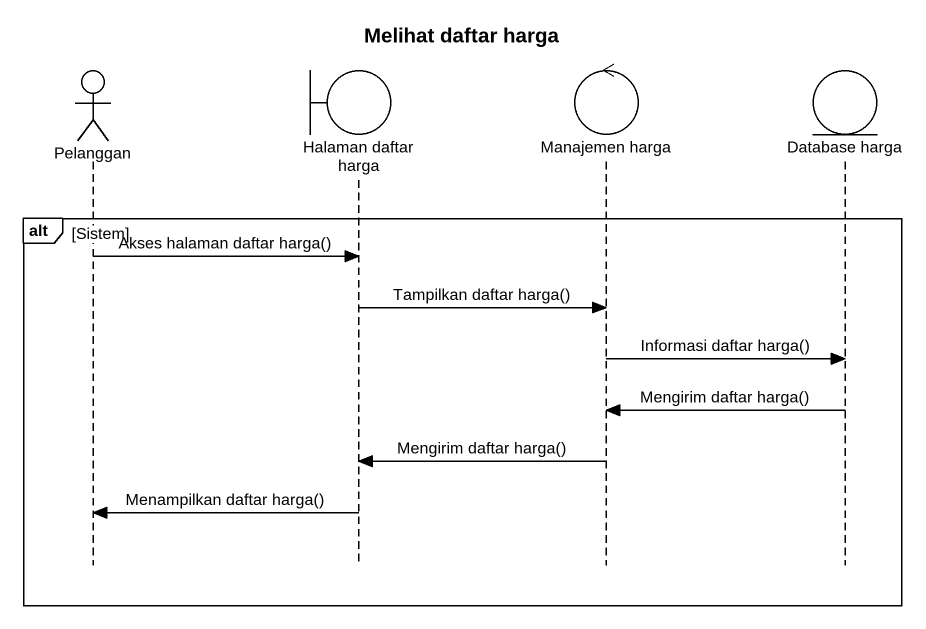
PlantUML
@startuml
title Melihat daftar harga
hide footbox
actor Pelanggan
boundary "Halaman daftar harga" as Halaman_daftar_harga
control "Manajemen harga" as Manajemen_harga
entity "Database harga" as Database_harga

alt Sistem
  Pelanggan -> Halaman_daftar_harga : Akses halaman daftar harga()
  Halaman_daftar_harga -> Manajemen_harga : Tampilkan daftar harga()
  Manajemen_harga -> Database_harga : Informasi daftar harga()
  Database_harga -> Manajemen_harga : Mengirim daftar harga()
  Manajemen_harga -> Halaman_daftar_harga : Mengirim daftar harga()
  Halaman_daftar_harga -> Pelanggan : Menampilkan daftar harga()
end
@enduml
